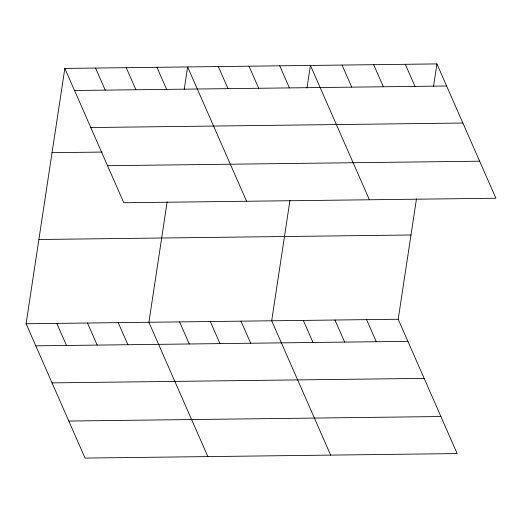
<?xml version="1.0" encoding="UTF-8"?>
<svg xmlns="http://www.w3.org/2000/svg" width="522" height="522" viewBox="0 0 522 522"><rect width="100%" height="100%" fill="white"/><g stroke="black" fill="none" stroke-linecap="round" stroke-linejoin="round"><path stroke-width="0.78" d="M416.471 198.823L398.208 319.255L457.168 453.579L85.066 458.081L26.1 323.757L64.832 68.421L436.934 63.919L495.9 198.243L123.792 202.745L64.832 68.421M167.164 201.838L148.894 322.276L207.86 456.593M184.22 89.406L187.626 66.933L246.586 201.257M289.958 200.35L271.688 320.789L330.654 455.106M307.014 87.918L310.42 65.452L369.387 199.769M433.528 86.391L436.934 63.919M74.522 90.502L446.63 85.999M90.782 127.544L462.89 123.035M52.05 152.685L102.136 152.078M107.532 165.702L479.64 161.2M38.882 239.5L410.99 234.991M26.1 323.757L398.208 319.255M35.79 345.838L407.897 341.336M52.05 382.88L424.158 378.378M68.806 421.039L440.907 416.536M405.307 64.304L415.003 86.384M373.68 64.682L383.37 86.763M342.047 65.067L351.743 87.148M279.72 65.824L289.416 87.905M366.574 319.64L376.271 341.721M249.02 66.196L258.716 88.27M334.948 320.019L344.637 342.099M218.327 66.562L228.016 88.642M303.321 320.404L313.011 342.484M156.926 67.305L166.622 89.386M240.994 321.16L250.684 343.241M126.226 67.677L135.922 89.758M210.294 321.532L219.984 343.613M95.533 68.049L105.222 90.13M179.594 321.904L189.284 343.985M118.194 322.642L127.89 344.722M87.5 323.014L97.19 345.094M56.8 323.386L66.49 345.466"/></g></svg>
